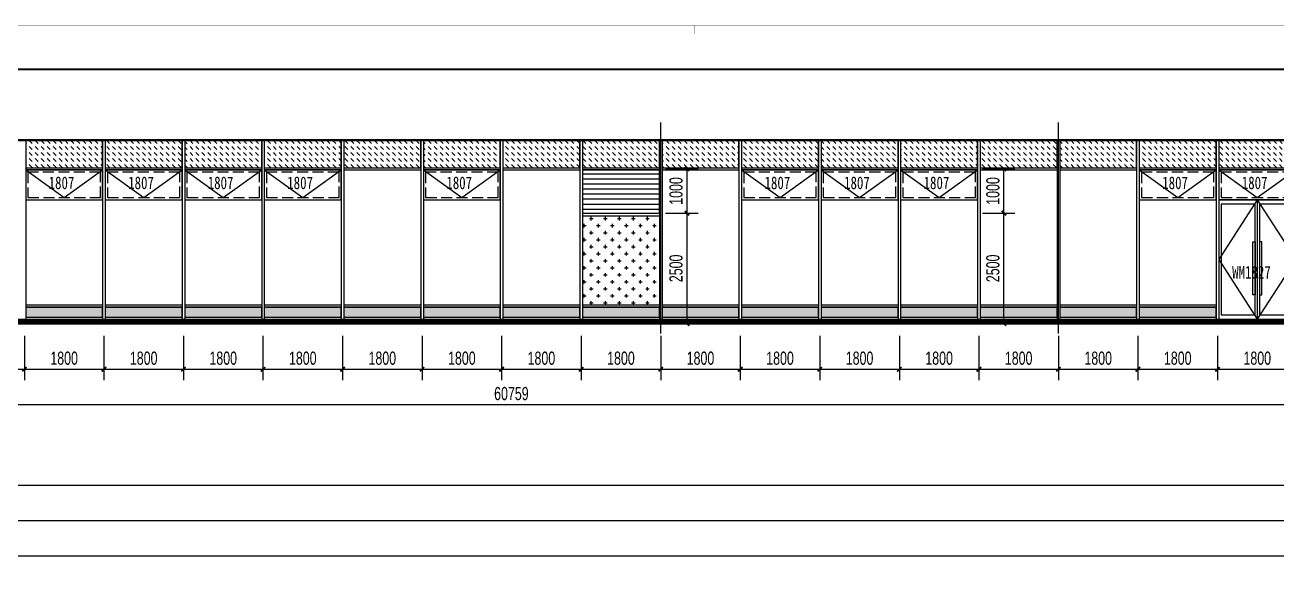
# Model space of a CAD drawing. Extents: x -483182 to 812890, y -390528 to -214858.
# Drawn here: x -372185 to -343855, y -306667 to -294389 of the extents above; entities that cross this region are included whole.
import ezdxf

# ---------------------------------------------------------------- set-up
doc = ezdxf.new("R2010")
doc.units = 0
doc.header["$LTSCALE"] = 1000
doc.header["$MEASUREMENT"] = 0
doc.linetypes.add('DASH', pattern=[0.35, 0.25, -0.1])
for name, color, linetype in [('01-标注_尺寸', 124, 'Continuous'), ('01-标注_轴线坐标', 132, 'Continuous'), ('05-填充_156', 156, 'Continuous'), ('05-填充_168', 168, 'Continuous'), ('05-填充_18', 18, 'Continuous'), ('A-0-图名图例', 2, 'Continuous'), ('A-C_窗', 140, 'Continuous'), ('A-C_门', 150, 'Continuous'), ('E-立面轮廓', 241, 'Continuous'), ('外墙百叶', 162, 'Continuous')]:
    doc.layers.add(name, color=color, linetype=linetype)
doc.layers.add('04-不打印_辅助线', color=165, linetype='Continuous', plot=False)
doc.styles.add('_TCH_AXIS', font='STXIHEI_0.TTF', dxfattribs={"width": 0.75})
doc.styles.add('_TCH_DIM_T3', font='ros.shx', dxfattribs={"width": 0.705882, "bigfont": 'jd.shx'})
doc.styles.get("Standard").update_dxf_attribs({"font": 'STXIHEI_0.TTF', "width": 0.75})
doc.dimstyles.new('_TCH_ARCH&&100', dxfattribs={"dimtxt": 297.5, "dimasz": 100, "dimexe": 250, "dimexo": 300, "dimgap": 100, "dimtad": 1, "dimdec": 0, "dimzin": 0, "dimdsep": 46, "dimtxsty": '_TCH_DIM_T3', "dimblk": 'ARCHTICK', "dimcen": 0.09, "dimclrt": 7, "dimazin": 2, "dimtfac": 1, "dimtdec": 0, "dimtix": 1, "dimtmove": 2, "dimatfit": 3, "dimfxl": 0, "dimtolj": 1, "dimtzin": 0, "dimarcsym": 0})

# ---------------------------------------------------------------- blocks, each defined once
blk = doc.blocks.new('wm1827')
for points in [[(-1735, 0), (5, 0), (5, 2700), (-1735, 2700)], [(-915, 100), (-915, 2600), (-1685, 2600), (-1685, 100)], [(-815, 100), (-45, 100), (-45, 2600), (-815, 2600)], [(-915, 550), (-965, 550), (-965, 1750), (-915, 1750)], [(-815, 550), (-765, 550), (-765, 1750), (-815, 1750)]]:
    blk.add_lwpolyline(points, close=True)
for points in [[(-865, 2700), (-1735, 1350), (-865, 0)], [(-865, 2700), (-865, 0)], [(-865, 2700), (5, 1350), (-865, 0)]]:
    blk.add_lwpolyline(points)
at = {"layer": '04-不打印_辅助线', "style": '_TCH_AXIS', "width": 0.75}
blk.add_text('WM1827', height=285.4, dxfattribs=at).set_placement((-1433, 920))
blk = doc.blocks.new('*U464')
at = {"layer": '05-填充_156'}
h = blk.add_hatch(dxfattribs=at)
h.set_pattern_fill('DASH', color=256, scale=100, angle=315)
h.set_pattern_definition([(315, (17475, 318054.43), (134.703842, -3e-14), [95.25, -95.25])])
h.paths.add_polyline_path([(0, 50), (1740, 50), (1740, 675), (0, 675)])
blk.add_lwpolyline([(0, 50), (1740, 50), (1740, 675), (0, 675)], close=True)
for points in [[(0, 50), (1740, 50)], [(0, 0), (1740, 0)]]:
    blk.add_lwpolyline(points)
blk = doc.blocks.new('kdytu')
at = {"layer": '05-填充_168'}
h = blk.add_hatch(color=256, dxfattribs=at)
h.dxf.hatch_style = 1
h.paths.add_polyline_path([(0, 50), (1740, 50), (1740, 275), (0, 275)])
for points in [[(0, 325), (1740, 325)], [(0, 275), (1740, 275)], [(0, 50), (1740, 50)], [(0, 0), (1740, 0)]]:
    blk.add_lwpolyline(points)
blk.add_lwpolyline([(0, 50), (1740, 50), (1740, 275), (0, 275)], close=True)
blk = doc.blocks.new('*U511')
at = {"layer": 'A-C_窗'}
blk.add_blockref('kdytu', (-870, -162.5), dxfattribs=at)
blk = doc.blocks.new('*U512')
at = {"layer": 'A-C_窗', "color": 0, "linetype": 'ByBlock', "lineweight": -2, "transparency": 16777216}
for p in [(7200, 0), (9000, 0), (10800, 0), (12600, 0), (14400, 0), (16200, 0), (18000, 0), (19800, 0), (21600, 0), (23400, 0), (25200, 0), (27000, 0), (28800, 0), (30600, 0), (32400, 0)]:
    blk.add_blockref('*U511', p, dxfattribs=at)
blk = doc.blocks.new('A$C2E0A5E3B')
blk.add_lwpolyline([(-5, 0), (1735, 0), (1735, 675), (-5, 675)], close=True)
for points in [[(-5, 675), (865, 50)], [(865, 50), (1735, 675)]]:
    blk.add_lwpolyline(points)
at = {"linetype": 'DASH'}
blk.add_lwpolyline([(45, 50), (1685, 50), (1685, 625), (45, 625)], close=True, dxfattribs=at)
at = {"layer": '04-不打印_辅助线', "width": 0.75}
blk.add_text('1807', height=285.4, dxfattribs=at).set_placement((514, 242))
blk = doc.blocks.new('*U521')
at = {"layer": 'A-C_窗'}
blk.add_blockref('A$C2E0A5E3B', (-865, -337.5), dxfattribs=at)
blk = doc.blocks.new('*U522')
at = {"layer": 'A-C_窗', "color": 0, "linetype": 'ByBlock', "lineweight": -2, "transparency": 16777216}
blk.add_blockref('*U521', (0, 0), dxfattribs=at)
blk = doc.blocks.new('*U523')
at = {"layer": 'A-C_窗'}
blk.add_blockref('A$C2E0A5E3B', (-865, -337.5), dxfattribs=at)
blk = doc.blocks.new('*U524')
at = {"layer": 'A-C_窗', "color": 0, "linetype": 'ByBlock', "lineweight": -2, "transparency": 16777216}
for p in [(0, 0), (1800, 0), (3600, 0)]:
    blk.add_blockref('*U523', p, dxfattribs=at)
blk = doc.blocks.new('*U497')
at = {"layer": 'A-C_窗'}
blk.add_blockref('A$C2E0A5E3B', (-865, -337.5), dxfattribs=at)
blk = doc.blocks.new('*U498')
at = {"layer": 'A-C_窗', "color": 0, "linetype": 'ByBlock', "lineweight": -2, "transparency": 16777216}
blk.add_blockref('*U497', (0, 0), dxfattribs=at)
blk = doc.blocks.new('*U499')
at = {"layer": 'A-C_窗'}
blk.add_blockref('A$C2E0A5E3B', (-865, -337.5), dxfattribs=at)
blk = doc.blocks.new('*U500')
at = {"layer": 'A-C_窗', "color": 0, "linetype": 'ByBlock', "lineweight": -2, "transparency": 16777216}
blk.add_blockref('*U499', (0, 0), dxfattribs=at)
blk = doc.blocks.new('*U501')
at = {"layer": 'A-C_窗'}
blk.add_blockref('A$C2E0A5E3B', (-865, -337.5), dxfattribs=at)
blk = doc.blocks.new('*U502')
at = {"layer": 'A-C_窗', "color": 0, "linetype": 'ByBlock', "lineweight": -2, "transparency": 16777216}
blk.add_blockref('*U501', (0, 0), dxfattribs=at)
blk = doc.blocks.new('*U503')
at = {"layer": 'A-C_窗'}
blk.add_blockref('A$C2E0A5E3B', (-865, -337.5), dxfattribs=at)
blk = doc.blocks.new('*U504')
at = {"layer": 'A-C_窗', "color": 0, "linetype": 'ByBlock', "lineweight": -2, "transparency": 16777216}
blk.add_blockref('*U503', (0, 0), dxfattribs=at)
blk = doc.blocks.new('*U505')
at = {"layer": 'A-C_窗'}
blk.add_blockref('A$C2E0A5E3B', (-865, -337.5), dxfattribs=at)
blk = doc.blocks.new('*U506')
at = {"layer": 'A-C_窗', "color": 0, "linetype": 'ByBlock', "lineweight": -2, "transparency": 16777216}
blk.add_blockref('*U505', (0, 0), dxfattribs=at)
blk = doc.blocks.new('*U507')
at = {"layer": 'A-C_窗'}
blk.add_blockref('A$C2E0A5E3B', (-865, -337.5), dxfattribs=at)
blk = doc.blocks.new('*U508')
at = {"layer": 'A-C_窗', "color": 0, "linetype": 'ByBlock', "lineweight": -2, "transparency": 16777216}
blk.add_blockref('*U507', (0, 0), dxfattribs=at)
blk = doc.blocks.new('图框-A1')
for points, const_width in [([(0, 0), (841, 0), (841, 594), (0, 594)], 0.05), ([(766, 584), (25, 584), (25, 10), (766, 10)], 0.5)]:
    blk.add_lwpolyline(points, close=True, dxfattribs=dict(const_width=const_width))
at = {"const_width": 0.05}
blk.add_lwpolyline([(420.5, 594), (420.5, 592)], dxfattribs=at)
blk = doc.blocks.new('_ArchTick')
at = {"color": 0, "linetype": 'ByBlock', "const_width": 0.4}
blk.add_lwpolyline([(-0.5, -0.5), (0.5, 0.5)], dxfattribs=at)
blk = doc.blocks.new('*D1081')
at = {"layer": '01-标注_轴线坐标', "color": 0, "lineweight": -2, "transparency": 16777216}
for p, q in [((-391559, -302115), (-391559, -303224)), ((-330800, -302115), (-330800, -303224)), ((-391559, -302974), (-330800, -302974))]:
    blk.add_line(p, q, dxfattribs=at)
at = {"layer": 'Defpoints', "color": 0, "transparency": 16777216}
for p in [(-391559, -301815), (-330800, -301815), (-330800, -302974)]:
    blk.add_point(p, dxfattribs=at)
at = {"layer": '01-标注_轴线坐标', "color": 0, "lineweight": -2, "transparency": 16777216, "xscale": 100, "yscale": 100, "zscale": 100, "rotation": 180}
blk.add_blockref('_ArchTick', (-391559, -302974), dxfattribs=at)
at = {"layer": '01-标注_轴线坐标', "color": 0, "lineweight": -2, "transparency": 16777216, "xscale": 100, "yscale": 100, "zscale": 100}
blk.add_blockref('_ArchTick', (-330800, -302974), dxfattribs=at)
at = {"layer": '01-标注_轴线坐标', "color": 7, "transparency": 16777216, "insert": (-361179, -302725), "char_height": 297.5, "attachment_point": 5, "style": '_TCH_DIM_T3'}
blk.add_mtext('\\A1;60759', dxfattribs=at)
blk = doc.blocks.new('*D1715')
at = {"layer": '01-标注_尺寸', "color": 0, "lineweight": -2, "transparency": 16777216}
for p, q in [((-345200, -301415), (-345200, -302424)), ((-343400, -301415), (-343400, -302424)), ((-345200, -302174), (-343400, -302174))]:
    blk.add_line(p, q, dxfattribs=at)
at = {"layer": 'Defpoints', "color": 0, "transparency": 16777216}
for p in [(-345200, -301115), (-343400, -301115), (-343400, -302174)]:
    blk.add_point(p, dxfattribs=at)
at = {"layer": '01-标注_尺寸', "color": 0, "lineweight": -2, "transparency": 16777216, "xscale": 100, "yscale": 100, "zscale": 100, "rotation": 180}
blk.add_blockref('_ArchTick', (-345200, -302174), dxfattribs=at)
at = {"layer": '01-标注_尺寸', "color": 0, "lineweight": -2, "transparency": 16777216, "xscale": 100, "yscale": 100, "zscale": 100}
blk.add_blockref('_ArchTick', (-343400, -302174), dxfattribs=at)
at = {"layer": '01-标注_尺寸', "color": 7, "transparency": 16777216, "insert": (-344300, -301925), "char_height": 297.5, "attachment_point": 5, "style": '_TCH_DIM_T3'}
blk.add_mtext('\\A1;1800', dxfattribs=at)
blk = doc.blocks.new('*D1716')
at = {"layer": '01-标注_尺寸', "color": 0, "lineweight": -2, "transparency": 16777216}
for p, q in [((-347000, -301415), (-347000, -302424)), ((-345200, -301415), (-345200, -302424)), ((-347000, -302174), (-345200, -302174))]:
    blk.add_line(p, q, dxfattribs=at)
at = {"layer": 'Defpoints', "color": 0, "transparency": 16777216}
for p in [(-347000, -301115), (-345200, -301115), (-345200, -302174)]:
    blk.add_point(p, dxfattribs=at)
at = {"layer": '01-标注_尺寸', "color": 0, "lineweight": -2, "transparency": 16777216, "xscale": 100, "yscale": 100, "zscale": 100, "rotation": 180}
blk.add_blockref('_ArchTick', (-347000, -302174), dxfattribs=at)
at = {"layer": '01-标注_尺寸', "color": 0, "lineweight": -2, "transparency": 16777216, "xscale": 100, "yscale": 100, "zscale": 100}
blk.add_blockref('_ArchTick', (-345200, -302174), dxfattribs=at)
at = {"layer": '01-标注_尺寸', "color": 7, "transparency": 16777216, "insert": (-346100, -301925), "char_height": 297.5, "attachment_point": 5, "style": '_TCH_DIM_T3'}
blk.add_mtext('\\A1;1800', dxfattribs=at)
blk = doc.blocks.new('*D1717')
at = {"layer": '01-标注_尺寸', "color": 0, "lineweight": -2, "transparency": 16777216}
for p, q in [((-348800, -301415), (-348800, -302424)), ((-347000, -301415), (-347000, -302424)), ((-348800, -302174), (-347000, -302174))]:
    blk.add_line(p, q, dxfattribs=at)
at = {"layer": 'Defpoints', "color": 0, "transparency": 16777216}
for p in [(-348800, -301115), (-347000, -301115), (-347000, -302174)]:
    blk.add_point(p, dxfattribs=at)
at = {"layer": '01-标注_尺寸', "color": 0, "lineweight": -2, "transparency": 16777216, "xscale": 100, "yscale": 100, "zscale": 100, "rotation": 180}
blk.add_blockref('_ArchTick', (-348800, -302174), dxfattribs=at)
at = {"layer": '01-标注_尺寸', "color": 0, "lineweight": -2, "transparency": 16777216, "xscale": 100, "yscale": 100, "zscale": 100}
blk.add_blockref('_ArchTick', (-347000, -302174), dxfattribs=at)
at = {"layer": '01-标注_尺寸', "color": 7, "transparency": 16777216, "insert": (-347900, -301925), "char_height": 297.5, "attachment_point": 5, "style": '_TCH_DIM_T3'}
blk.add_mtext('\\A1;1800', dxfattribs=at)
blk = doc.blocks.new('*D1718')
at = {"layer": '01-标注_尺寸', "color": 0, "lineweight": -2, "transparency": 16777216}
for p, q in [((-350600, -301415), (-350600, -302424)), ((-348800, -301415), (-348800, -302424)), ((-350600, -302174), (-348800, -302174))]:
    blk.add_line(p, q, dxfattribs=at)
at = {"layer": 'Defpoints', "color": 0, "transparency": 16777216}
for p in [(-350600, -301115), (-348800, -301115), (-348800, -302174)]:
    blk.add_point(p, dxfattribs=at)
at = {"layer": '01-标注_尺寸', "color": 0, "lineweight": -2, "transparency": 16777216, "xscale": 100, "yscale": 100, "zscale": 100, "rotation": 180}
blk.add_blockref('_ArchTick', (-350600, -302174), dxfattribs=at)
at = {"layer": '01-标注_尺寸', "color": 0, "lineweight": -2, "transparency": 16777216, "xscale": 100, "yscale": 100, "zscale": 100}
blk.add_blockref('_ArchTick', (-348800, -302174), dxfattribs=at)
at = {"layer": '01-标注_尺寸', "color": 7, "transparency": 16777216, "insert": (-349700, -301925), "char_height": 297.5, "attachment_point": 5, "style": '_TCH_DIM_T3'}
blk.add_mtext('\\A1;1800', dxfattribs=at)
blk = doc.blocks.new('*D1719')
at = {"layer": '01-标注_尺寸', "color": 0, "lineweight": -2, "transparency": 16777216}
for p, q in [((-352400, -301415), (-352400, -302424)), ((-350600, -301415), (-350600, -302424)), ((-352400, -302174), (-350600, -302174))]:
    blk.add_line(p, q, dxfattribs=at)
at = {"layer": 'Defpoints', "color": 0, "transparency": 16777216}
for p in [(-352400, -301115), (-350600, -301115), (-350600, -302174)]:
    blk.add_point(p, dxfattribs=at)
at = {"layer": '01-标注_尺寸', "color": 0, "lineweight": -2, "transparency": 16777216, "xscale": 100, "yscale": 100, "zscale": 100, "rotation": 180}
blk.add_blockref('_ArchTick', (-352400, -302174), dxfattribs=at)
at = {"layer": '01-标注_尺寸', "color": 0, "lineweight": -2, "transparency": 16777216, "xscale": 100, "yscale": 100, "zscale": 100}
blk.add_blockref('_ArchTick', (-350600, -302174), dxfattribs=at)
at = {"layer": '01-标注_尺寸', "color": 7, "transparency": 16777216, "insert": (-351500, -301925), "char_height": 297.5, "attachment_point": 5, "style": '_TCH_DIM_T3'}
blk.add_mtext('\\A1;1800', dxfattribs=at)
blk = doc.blocks.new('*D1720')
at = {"layer": '01-标注_尺寸', "color": 0, "lineweight": -2, "transparency": 16777216}
for p, q in [((-354200, -301415), (-354200, -302424)), ((-352400, -301415), (-352400, -302424)), ((-354200, -302174), (-352400, -302174))]:
    blk.add_line(p, q, dxfattribs=at)
at = {"layer": 'Defpoints', "color": 0, "transparency": 16777216}
for p in [(-354200, -301115), (-352400, -301115), (-352400, -302174)]:
    blk.add_point(p, dxfattribs=at)
at = {"layer": '01-标注_尺寸', "color": 0, "lineweight": -2, "transparency": 16777216, "xscale": 100, "yscale": 100, "zscale": 100, "rotation": 180}
blk.add_blockref('_ArchTick', (-354200, -302174), dxfattribs=at)
at = {"layer": '01-标注_尺寸', "color": 0, "lineweight": -2, "transparency": 16777216, "xscale": 100, "yscale": 100, "zscale": 100}
blk.add_blockref('_ArchTick', (-352400, -302174), dxfattribs=at)
at = {"layer": '01-标注_尺寸', "color": 7, "transparency": 16777216, "insert": (-353300, -301925), "char_height": 297.5, "attachment_point": 5, "style": '_TCH_DIM_T3'}
blk.add_mtext('\\A1;1800', dxfattribs=at)
blk = doc.blocks.new('*D1721')
at = {"layer": '01-标注_尺寸', "color": 0, "lineweight": -2, "transparency": 16777216}
for p, q in [((-356000, -301415), (-356000, -302424)), ((-354200, -301415), (-354200, -302424)), ((-356000, -302174), (-354200, -302174))]:
    blk.add_line(p, q, dxfattribs=at)
at = {"layer": 'Defpoints', "color": 0, "transparency": 16777216}
for p in [(-356000, -301115), (-354200, -301115), (-354200, -302174)]:
    blk.add_point(p, dxfattribs=at)
at = {"layer": '01-标注_尺寸', "color": 0, "lineweight": -2, "transparency": 16777216, "xscale": 100, "yscale": 100, "zscale": 100, "rotation": 180}
blk.add_blockref('_ArchTick', (-356000, -302174), dxfattribs=at)
at = {"layer": '01-标注_尺寸', "color": 0, "lineweight": -2, "transparency": 16777216, "xscale": 100, "yscale": 100, "zscale": 100}
blk.add_blockref('_ArchTick', (-354200, -302174), dxfattribs=at)
at = {"layer": '01-标注_尺寸', "color": 7, "transparency": 16777216, "insert": (-355100, -301925), "char_height": 297.5, "attachment_point": 5, "style": '_TCH_DIM_T3'}
blk.add_mtext('\\A1;1800', dxfattribs=at)
blk = doc.blocks.new('*D1722')
at = {"layer": '01-标注_尺寸', "color": 0, "lineweight": -2, "transparency": 16777216}
for p, q in [((-357800, -301415), (-357800, -302424)), ((-356000, -301415), (-356000, -302424)), ((-357800, -302174), (-356000, -302174))]:
    blk.add_line(p, q, dxfattribs=at)
at = {"layer": 'Defpoints', "color": 0, "transparency": 16777216}
for p in [(-357800, -301115), (-356000, -301115), (-356000, -302174)]:
    blk.add_point(p, dxfattribs=at)
at = {"layer": '01-标注_尺寸', "color": 0, "lineweight": -2, "transparency": 16777216, "xscale": 100, "yscale": 100, "zscale": 100, "rotation": 180}
blk.add_blockref('_ArchTick', (-357800, -302174), dxfattribs=at)
at = {"layer": '01-标注_尺寸', "color": 0, "lineweight": -2, "transparency": 16777216, "xscale": 100, "yscale": 100, "zscale": 100}
blk.add_blockref('_ArchTick', (-356000, -302174), dxfattribs=at)
at = {"layer": '01-标注_尺寸', "color": 7, "transparency": 16777216, "insert": (-356900, -301925), "char_height": 297.5, "attachment_point": 5, "style": '_TCH_DIM_T3'}
blk.add_mtext('\\A1;1800', dxfattribs=at)
blk = doc.blocks.new('*D1723')
at = {"layer": '01-标注_尺寸', "color": 0, "lineweight": -2, "transparency": 16777216}
for p, q in [((-359600, -301415), (-359600, -302424)), ((-357800, -301415), (-357800, -302424)), ((-359600, -302174), (-357800, -302174))]:
    blk.add_line(p, q, dxfattribs=at)
at = {"layer": 'Defpoints', "color": 0, "transparency": 16777216}
for p in [(-359600, -301115), (-357800, -301115), (-357800, -302174)]:
    blk.add_point(p, dxfattribs=at)
at = {"layer": '01-标注_尺寸', "color": 0, "lineweight": -2, "transparency": 16777216, "xscale": 100, "yscale": 100, "zscale": 100, "rotation": 180}
blk.add_blockref('_ArchTick', (-359600, -302174), dxfattribs=at)
at = {"layer": '01-标注_尺寸', "color": 0, "lineweight": -2, "transparency": 16777216, "xscale": 100, "yscale": 100, "zscale": 100}
blk.add_blockref('_ArchTick', (-357800, -302174), dxfattribs=at)
at = {"layer": '01-标注_尺寸', "color": 7, "transparency": 16777216, "insert": (-358700, -301925), "char_height": 297.5, "attachment_point": 5, "style": '_TCH_DIM_T3'}
blk.add_mtext('\\A1;1800', dxfattribs=at)
blk = doc.blocks.new('*D1724')
at = {"layer": '01-标注_尺寸', "color": 0, "lineweight": -2, "transparency": 16777216}
for p, q in [((-361400, -301415), (-361400, -302424)), ((-359600, -301415), (-359600, -302424)), ((-361400, -302174), (-359600, -302174))]:
    blk.add_line(p, q, dxfattribs=at)
at = {"layer": 'Defpoints', "color": 0, "transparency": 16777216}
for p in [(-361400, -301115), (-359600, -301115), (-359600, -302174)]:
    blk.add_point(p, dxfattribs=at)
at = {"layer": '01-标注_尺寸', "color": 0, "lineweight": -2, "transparency": 16777216, "xscale": 100, "yscale": 100, "zscale": 100, "rotation": 180}
blk.add_blockref('_ArchTick', (-361400, -302174), dxfattribs=at)
at = {"layer": '01-标注_尺寸', "color": 0, "lineweight": -2, "transparency": 16777216, "xscale": 100, "yscale": 100, "zscale": 100}
blk.add_blockref('_ArchTick', (-359600, -302174), dxfattribs=at)
at = {"layer": '01-标注_尺寸', "color": 7, "transparency": 16777216, "insert": (-360500, -301925), "char_height": 297.5, "attachment_point": 5, "style": '_TCH_DIM_T3'}
blk.add_mtext('\\A1;1800', dxfattribs=at)
blk = doc.blocks.new('*D1725')
at = {"layer": '01-标注_尺寸', "color": 0, "lineweight": -2, "transparency": 16777216}
for p, q in [((-363200, -301415), (-363200, -302424)), ((-361400, -301415), (-361400, -302424)), ((-363200, -302174), (-361400, -302174))]:
    blk.add_line(p, q, dxfattribs=at)
at = {"layer": 'Defpoints', "color": 0, "transparency": 16777216}
for p in [(-363200, -301115), (-361400, -301115), (-361400, -302174)]:
    blk.add_point(p, dxfattribs=at)
at = {"layer": '01-标注_尺寸', "color": 0, "lineweight": -2, "transparency": 16777216, "xscale": 100, "yscale": 100, "zscale": 100, "rotation": 180}
blk.add_blockref('_ArchTick', (-363200, -302174), dxfattribs=at)
at = {"layer": '01-标注_尺寸', "color": 0, "lineweight": -2, "transparency": 16777216, "xscale": 100, "yscale": 100, "zscale": 100}
blk.add_blockref('_ArchTick', (-361400, -302174), dxfattribs=at)
at = {"layer": '01-标注_尺寸', "color": 7, "transparency": 16777216, "insert": (-362300, -301925), "char_height": 297.5, "attachment_point": 5, "style": '_TCH_DIM_T3'}
blk.add_mtext('\\A1;1800', dxfattribs=at)
blk = doc.blocks.new('*D1726')
at = {"layer": '01-标注_尺寸', "color": 0, "lineweight": -2, "transparency": 16777216}
for p, q in [((-365000, -301415), (-365000, -302424)), ((-363200, -301415), (-363200, -302424)), ((-365000, -302174), (-363200, -302174))]:
    blk.add_line(p, q, dxfattribs=at)
at = {"layer": 'Defpoints', "color": 0, "transparency": 16777216}
for p in [(-365000, -301115), (-363200, -301115), (-363200, -302174)]:
    blk.add_point(p, dxfattribs=at)
at = {"layer": '01-标注_尺寸', "color": 0, "lineweight": -2, "transparency": 16777216, "xscale": 100, "yscale": 100, "zscale": 100, "rotation": 180}
blk.add_blockref('_ArchTick', (-365000, -302174), dxfattribs=at)
at = {"layer": '01-标注_尺寸', "color": 0, "lineweight": -2, "transparency": 16777216, "xscale": 100, "yscale": 100, "zscale": 100}
blk.add_blockref('_ArchTick', (-363200, -302174), dxfattribs=at)
at = {"layer": '01-标注_尺寸', "color": 7, "transparency": 16777216, "insert": (-364100, -301925), "char_height": 297.5, "attachment_point": 5, "style": '_TCH_DIM_T3'}
blk.add_mtext('\\A1;1800', dxfattribs=at)
blk = doc.blocks.new('*D1727')
at = {"layer": '01-标注_尺寸', "color": 0, "lineweight": -2, "transparency": 16777216}
for p, q in [((-366800, -301415), (-366800, -302424)), ((-365000, -301415), (-365000, -302424)), ((-366800, -302174), (-365000, -302174))]:
    blk.add_line(p, q, dxfattribs=at)
at = {"layer": 'Defpoints', "color": 0, "transparency": 16777216}
for p in [(-366800, -301115), (-365000, -301115), (-365000, -302174)]:
    blk.add_point(p, dxfattribs=at)
at = {"layer": '01-标注_尺寸', "color": 0, "lineweight": -2, "transparency": 16777216, "xscale": 100, "yscale": 100, "zscale": 100, "rotation": 180}
blk.add_blockref('_ArchTick', (-366800, -302174), dxfattribs=at)
at = {"layer": '01-标注_尺寸', "color": 0, "lineweight": -2, "transparency": 16777216, "xscale": 100, "yscale": 100, "zscale": 100}
blk.add_blockref('_ArchTick', (-365000, -302174), dxfattribs=at)
at = {"layer": '01-标注_尺寸', "color": 7, "transparency": 16777216, "insert": (-365900, -301925), "char_height": 297.5, "attachment_point": 5, "style": '_TCH_DIM_T3'}
blk.add_mtext('\\A1;1800', dxfattribs=at)
blk = doc.blocks.new('*D1728')
at = {"layer": '01-标注_尺寸', "color": 0, "lineweight": -2, "transparency": 16777216}
for p, q in [((-368600, -301415), (-368600, -302424)), ((-366800, -301415), (-366800, -302424)), ((-368600, -302174), (-366800, -302174))]:
    blk.add_line(p, q, dxfattribs=at)
at = {"layer": 'Defpoints', "color": 0, "transparency": 16777216}
for p in [(-368600, -301115), (-366800, -301115), (-366800, -302174)]:
    blk.add_point(p, dxfattribs=at)
at = {"layer": '01-标注_尺寸', "color": 0, "lineweight": -2, "transparency": 16777216, "xscale": 100, "yscale": 100, "zscale": 100, "rotation": 180}
blk.add_blockref('_ArchTick', (-368600, -302174), dxfattribs=at)
at = {"layer": '01-标注_尺寸', "color": 0, "lineweight": -2, "transparency": 16777216, "xscale": 100, "yscale": 100, "zscale": 100}
blk.add_blockref('_ArchTick', (-366800, -302174), dxfattribs=at)
at = {"layer": '01-标注_尺寸', "color": 7, "transparency": 16777216, "insert": (-367700, -301925), "char_height": 297.5, "attachment_point": 5, "style": '_TCH_DIM_T3'}
blk.add_mtext('\\A1;1800', dxfattribs=at)
blk = doc.blocks.new('*D1729')
at = {"layer": '01-标注_尺寸', "color": 0, "lineweight": -2, "transparency": 16777216}
for p, q in [((-370400, -301415), (-370400, -302424)), ((-368600, -301415), (-368600, -302424)), ((-370400, -302174), (-368600, -302174))]:
    blk.add_line(p, q, dxfattribs=at)
at = {"layer": 'Defpoints', "color": 0, "transparency": 16777216}
for p in [(-370400, -301115), (-368600, -301115), (-368600, -302174)]:
    blk.add_point(p, dxfattribs=at)
at = {"layer": '01-标注_尺寸', "color": 0, "lineweight": -2, "transparency": 16777216, "xscale": 100, "yscale": 100, "zscale": 100, "rotation": 180}
blk.add_blockref('_ArchTick', (-370400, -302174), dxfattribs=at)
at = {"layer": '01-标注_尺寸', "color": 0, "lineweight": -2, "transparency": 16777216, "xscale": 100, "yscale": 100, "zscale": 100}
blk.add_blockref('_ArchTick', (-368600, -302174), dxfattribs=at)
at = {"layer": '01-标注_尺寸', "color": 7, "transparency": 16777216, "insert": (-369500, -301925), "char_height": 297.5, "attachment_point": 5, "style": '_TCH_DIM_T3'}
blk.add_mtext('\\A1;1800', dxfattribs=at)
blk = doc.blocks.new('*D1730')
at = {"layer": '01-标注_尺寸', "color": 0, "lineweight": -2, "transparency": 16777216}
for p, q in [((-372200, -301415), (-372200, -302424)), ((-370400, -301415), (-370400, -302424)), ((-372200, -302174), (-370400, -302174))]:
    blk.add_line(p, q, dxfattribs=at)
at = {"layer": 'Defpoints', "color": 0, "transparency": 16777216}
for p in [(-372200, -301115), (-370400, -301115), (-370400, -302174)]:
    blk.add_point(p, dxfattribs=at)
at = {"layer": '01-标注_尺寸', "color": 0, "lineweight": -2, "transparency": 16777216, "xscale": 100, "yscale": 100, "zscale": 100, "rotation": 180}
blk.add_blockref('_ArchTick', (-372200, -302174), dxfattribs=at)
at = {"layer": '01-标注_尺寸', "color": 0, "lineweight": -2, "transparency": 16777216, "xscale": 100, "yscale": 100, "zscale": 100}
blk.add_blockref('_ArchTick', (-370400, -302174), dxfattribs=at)
at = {"layer": '01-标注_尺寸', "color": 7, "transparency": 16777216, "insert": (-371300, -301925), "char_height": 297.5, "attachment_point": 5, "style": '_TCH_DIM_T3'}
blk.add_mtext('\\A1;1800', dxfattribs=at)
blk = doc.blocks.new('*D1731')
at = {"layer": '01-标注_尺寸', "color": 0, "lineweight": -2, "transparency": 16777216}
for p, q in [((-374000, -301415), (-374000, -302424)), ((-372200, -301415), (-372200, -302424)), ((-374000, -302174), (-372200, -302174))]:
    blk.add_line(p, q, dxfattribs=at)
at = {"layer": 'Defpoints', "color": 0, "transparency": 16777216}
for p in [(-374000, -301115), (-372200, -301115), (-372200, -302174)]:
    blk.add_point(p, dxfattribs=at)
at = {"layer": '01-标注_尺寸', "color": 0, "lineweight": -2, "transparency": 16777216, "xscale": 100, "yscale": 100, "zscale": 100, "rotation": 180}
blk.add_blockref('_ArchTick', (-374000, -302174), dxfattribs=at)
at = {"layer": '01-标注_尺寸', "color": 0, "lineweight": -2, "transparency": 16777216, "xscale": 100, "yscale": 100, "zscale": 100}
blk.add_blockref('_ArchTick', (-372200, -302174), dxfattribs=at)
at = {"layer": '01-标注_尺寸', "color": 7, "transparency": 16777216, "insert": (-373100, -301925), "char_height": 297.5, "attachment_point": 5, "style": '_TCH_DIM_T3'}
blk.add_mtext('\\A1;1800', dxfattribs=at)
blk = doc.blocks.new('*D2048')
at = {"layer": '01-标注_尺寸', "color": 0, "lineweight": -2, "transparency": 16777216}
for p, q in [((-357688, -298642), (-356955, -298642)), ((-357205, -301142), (-357205, -298642)), ((-357688, -301142), (-356955, -301142))]:
    blk.add_line(p, q, dxfattribs=at)
at = {"layer": 'Defpoints', "color": 0, "transparency": 16777216}
for p in [(-357988, -298642), (-357205, -298642), (-357988, -301142)]:
    blk.add_point(p, dxfattribs=at)
at = {"layer": '01-标注_尺寸', "color": 0, "lineweight": -2, "transparency": 16777216, "xscale": 100, "yscale": 100, "zscale": 100}
for p, rotation in [((-357205, -298642), 90), ((-357205, -301142), 270)]:
    blk.add_blockref('_ArchTick', p, dxfattribs=dict(at, rotation=rotation))
at = {"layer": '01-标注_尺寸', "color": 7, "transparency": 16777216, "insert": (-357453, -299892), "char_height": 297.5, "attachment_point": 5, "rotation": 90, "style": '_TCH_DIM_T3'}
blk.add_mtext('\\A1;2500', dxfattribs=at)
blk = doc.blocks.new('*D2049')
at = {"layer": '01-标注_尺寸', "color": 0, "lineweight": -2, "transparency": 16777216}
for p, q in [((-357688, -297642), (-356955, -297642)), ((-357205, -298642), (-357205, -297642)), ((-357688, -298642), (-356955, -298642))]:
    blk.add_line(p, q, dxfattribs=at)
at = {"layer": 'Defpoints', "color": 0, "transparency": 16777216}
for p in [(-357988, -297642), (-357205, -297642), (-357988, -298642)]:
    blk.add_point(p, dxfattribs=at)
at = {"layer": '01-标注_尺寸', "color": 0, "lineweight": -2, "transparency": 16777216, "xscale": 100, "yscale": 100, "zscale": 100}
for p, rotation in [((-357205, -297642), 90), ((-357205, -298642), 270)]:
    blk.add_blockref('_ArchTick', p, dxfattribs=dict(at, rotation=rotation))
at = {"layer": '01-标注_尺寸', "color": 7, "transparency": 16777216, "insert": (-357453, -298142), "char_height": 297.5, "attachment_point": 5, "rotation": 90, "style": '_TCH_DIM_T3'}
blk.add_mtext('\\A1;1000', dxfattribs=at)
blk = doc.blocks.new('*D2050')
at = {"layer": '01-标注_尺寸', "color": 0, "lineweight": -2, "transparency": 16777216}
for p, q in [((-350516, -298642), (-349783, -298642)), ((-350033, -301142), (-350033, -298642)), ((-350516, -301142), (-349783, -301142))]:
    blk.add_line(p, q, dxfattribs=at)
at = {"layer": 'Defpoints', "color": 0, "transparency": 16777216}
for p in [(-350816, -298642), (-350033, -298642), (-350816, -301142)]:
    blk.add_point(p, dxfattribs=at)
at = {"layer": '01-标注_尺寸', "color": 0, "lineweight": -2, "transparency": 16777216, "xscale": 100, "yscale": 100, "zscale": 100}
for p, rotation in [((-350033, -298642), 90), ((-350033, -301142), 270)]:
    blk.add_blockref('_ArchTick', p, dxfattribs=dict(at, rotation=rotation))
at = {"layer": '01-标注_尺寸', "color": 7, "transparency": 16777216, "insert": (-350282, -299892), "char_height": 297.5, "attachment_point": 5, "rotation": 90, "style": '_TCH_DIM_T3'}
blk.add_mtext('\\A1;2500', dxfattribs=at)
blk = doc.blocks.new('*D2051')
at = {"layer": '01-标注_尺寸', "color": 0, "lineweight": -2, "transparency": 16777216}
for p, q in [((-350516, -297642), (-349783, -297642)), ((-350033, -298642), (-350033, -297642)), ((-350516, -298642), (-349783, -298642))]:
    blk.add_line(p, q, dxfattribs=at)
at = {"layer": 'Defpoints', "color": 0, "transparency": 16777216}
for p in [(-350816, -297642), (-350033, -297642), (-350816, -298642)]:
    blk.add_point(p, dxfattribs=at)
at = {"layer": '01-标注_尺寸', "color": 0, "lineweight": -2, "transparency": 16777216, "xscale": 100, "yscale": 100, "zscale": 100}
for p, rotation in [((-350033, -297642), 90), ((-350033, -298642), 270)]:
    blk.add_blockref('_ArchTick', p, dxfattribs=dict(at, rotation=rotation))
at = {"layer": '01-标注_尺寸', "color": 7, "transparency": 16777216, "insert": (-350282, -298142), "char_height": 297.5, "attachment_point": 5, "rotation": 90, "style": '_TCH_DIM_T3'}
blk.add_mtext('\\A1;1000', dxfattribs=at)

msp = doc.modelspace()

# ---------------------------------------------------------------- hatches: boundary and pattern name
at = {"layer": '05-填充_156'}
h = msp.add_hatch(dxfattribs=at)
h.set_pattern_fill('CROSS', color=136, scale=100)
h.set_pattern_definition([(0, (0, 0), (158.75, 158.75), [79.375, -238.125]), (90, (39.69, -39.69), (-158.75, 158.75), [79.375, -238.125])])
h.paths.add_polyline_path([(-359569.9, -298701.9), (-357829.9, -298701.9), (-357829.9, -300716.9), (-359569.9, -300716.9)])
at = {"layer": '外墙百叶'}
h = msp.add_hatch(dxfattribs=at)
h.set_pattern_fill('LINE', color=256, scale=120)
h.set_pattern_definition([(0, (0, 0), (0, 114.3), [])])
h.paths.add_polyline_path([(-359569.9, -298641.9), (-357829.9, -298641.9), (-357829.9, -297666.9), (-359569.9, -297666.9)])

# ---------------------------------------------------------------- linework, layer by layer
msp.add_lwpolyline([(-359569.9, -298641.9), (-357829.9, -298641.9), (-357829.9, -297666.9), (-359569.9, -297666.9)], close=True)
msp.add_lwpolyline([(-359569.9, -298641.9), (-357829.9, -298641.9), (-357829.9, -297666.9), (-359569.9, -297666.9)], close=True)
at = {"layer": '04-不打印_辅助线'}
for p, q in [((-357799.9, -301361.7), (-357799.9, -296591.9)), ((-348799.9, -301361.7), (-348799.9, -296591.9)), ((-391858.9, -301041.9), (-329899.9, -301041.9))]:
    msp.add_line(p, q, dxfattribs=at)
msp.add_lwpolyline([(-391858.9, -301141.9), (-329899.9, -301141.9)], dxfattribs=at)
at = {"layer": '05-填充_18', "const_width": 100}
msp.add_lwpolyline([(-377569.9, -301091.9), (-341569.9, -301091.9)], dxfattribs=at)
at = {"layer": 'A-0-图名图例'}
for p, q in [((-396580, -304791.9), (-322480, -304791.9)), ((-396580, -305591.9), (-322480, -305591.9)), ((-396580, -306391.9), (-322480, -306391.9))]:
    msp.add_line(p, q, dxfattribs=at)
at = {"layer": 'A-C_窗'}
for p, q in [((-372169.9, -296991.9), (-372169.9, -301041.9)), ((-370429.9, -296991.9), (-370429.9, -301041.9)), ((-370369.9, -296991.9), (-370369.9, -301041.9)), ((-368629.9, -296991.9), (-368629.9, -301041.9)), ((-368569.9, -296991.9), (-368569.9, -301041.9)), ((-366829.9, -296991.9), (-366829.9, -301041.9)), ((-366769.9, -296991.9), (-366769.9, -301041.9)), ((-365029.9, -296991.9), (-365029.9, -301041.9)), ((-364969.9, -296991.9), (-364969.9, -301041.9)), ((-363229.9, -296991.9), (-363229.9, -301041.9)), ((-363169.9, -296991.9), (-363169.9, -301041.9)), ((-361429.9, -296991.9), (-361429.9, -301041.9)), ((-361369.9, -296991.9), (-361369.9, -301041.9)), ((-359629.9, -296991.9), (-359629.9, -301041.9)), ((-359569.9, -296991.9), (-359569.9, -301041.9)), ((-357829.9, -296991.9), (-357829.9, -301041.9)), ((-357769.9, -296991.9), (-357769.9, -301041.9)), ((-356029.9, -296991.9), (-356029.9, -301041.9)), ((-355969.9, -296991.9), (-355969.9, -301041.9)), ((-354229.9, -296991.9), (-354229.9, -301041.9)), ((-354169.9, -296991.9), (-354169.9, -301041.9)), ((-352429.9, -296991.9), (-352429.9, -301041.9)), ((-352369.9, -296991.9), (-352369.9, -301041.9)), ((-350629.9, -296991.9), (-350629.9, -301041.9)), ((-350569.9, -296991.9), (-350569.9, -301041.9)), ((-348829.9, -296991.9), (-348829.9, -301041.9)), ((-348769.9, -296991.9), (-348769.9, -301041.9)), ((-347029.9, -296991.9), (-347029.9, -301041.9)), ((-346969.9, -296991.9), (-346969.9, -301041.9)), ((-345229.9, -296991.9), (-345229.9, -301041.9)), ((-345169.9, -296991.9), (-345169.9, -301041.9))]:
    msp.add_line(p, q, dxfattribs=at)
for points in [[(-359569.9, -298641.9), (-357829.9, -298641.9)], [(-359569.9, -298701.9), (-357829.9, -298701.9)]]:
    msp.add_lwpolyline(points, dxfattribs=at)
at = {"layer": 'E-立面轮廓', "const_width": 50}
for points in [[(-329899.9, -301141.9), (-391558.9, -301141.9), (-391558.9, -296991.9), (-329899.9, -296991.9)], [(-329899.9, -301141.9), (-391858.9, -301141.9)]]:
    msp.add_lwpolyline(points, dxfattribs=at)

# ---------------------------------------------------------------- block references
at = {"xscale": 100, "yscale": 100, "zscale": 100}
msp.add_blockref('图框-A1', (-399080, -353791.9), dxfattribs=at)
at = {"layer": 'A-C_窗'}
for name, p in [('*U464', (-372169.9, -297666.9)), ('*U464', (-370369.9, -297666.9)), ('*U464', (-368569.9, -297666.9)), ('*U464', (-366769.9, -297666.9)), ('*U464', (-364969.9, -297666.9)), ('*U464', (-363169.9, -297666.9)), ('*U464', (-361369.9, -297666.9)), ('*U464', (-359569.9, -297666.9)), ('*U464', (-357769.9, -297666.9)), ('*U464', (-355969.9, -297666.9)), ('*U464', (-354169.9, -297666.9)), ('*U464', (-352369.9, -297666.9)), ('*U464', (-350569.9, -297666.9)), ('*U464', (-348769.9, -297666.9)), ('*U464', (-346969.9, -297666.9)), ('*U464', (-345169.9, -297666.9)), ('*U498', (-371299.9, -298004.4)), ('*U500', (-369499.9, -298004.4)), ('*U506', (-367699.9, -298004.4)), ('*U508', (-365899.9, -298004.4)), ('A$C2E0A5E3B', (-363164.9, -298341.9)), ('*U522', (-355099.9, -298004.4)), ('*U502', (-353299.9, -298004.4)), ('*U504', (-351499.9, -298004.4)), ('*U524', (-346099.9, -298004.4)), ('*U512', (-378499.9, -300879.4))]:
    msp.add_blockref(name, p, dxfattribs=at)
at = {"layer": 'A-C_门'}
msp.add_blockref('wm1827', (-343434.9, -301041.9), dxfattribs=at)

# ---------------------------------------------------------------- dimensions: what is measured, and where the dimension line sits
at = {"layer": '01-标注_尺寸'}
for p1, p2, distance, picture, middle in [((-357988.1, -298641.9), (-357988.1, -297641.9), -783.6, '*D2049', (-357453.3, -298141.9)), ((-350816.4, -298641.9), (-350816.4, -297641.9), -783.6, '*D2051', (-350281.6, -298141.9)), ((-357988.1, -301141.9), (-357988.1, -298641.9), -783.6, '*D2048', (-357453.3, -299891.9)), ((-350816.4, -301141.9), (-350816.4, -298641.9), -783.6, '*D2050', (-350281.6, -299891.9)), ((-373999.9, -301115.1), (-372199.9, -301115.1), -1058.9, '*D1731', (-373099.9, -301925.3)), ((-372199.9, -301115.1), (-370399.9, -301115.1), -1058.9, '*D1730', (-371299.9, -301925.3)), ((-370399.9, -301115.1), (-368599.9, -301115.1), -1058.9, '*D1729', (-369499.9, -301925.3)), ((-368599.9, -301115.1), (-366799.9, -301115.1), -1058.9, '*D1728', (-367699.9, -301925.3)), ((-366799.9, -301115.1), (-364999.9, -301115.1), -1058.9, '*D1727', (-365899.9, -301925.3)), ((-364999.9, -301115.1), (-363199.9, -301115.1), -1058.9, '*D1726', (-364099.9, -301925.3)), ((-363199.9, -301115.1), (-361399.9, -301115.1), -1058.9, '*D1725', (-362299.9, -301925.3)), ((-361399.9, -301115.1), (-359599.9, -301115.1), -1058.9, '*D1724', (-360499.9, -301925.3)), ((-359599.9, -301115.1), (-357799.9, -301115.1), -1058.9, '*D1723', (-358699.9, -301925.3)), ((-357799.9, -301115.1), (-355999.9, -301115.1), -1058.9, '*D1722', (-356899.9, -301925.3)), ((-355999.9, -301115.1), (-354199.9, -301115.1), -1058.9, '*D1721', (-355099.9, -301925.3)), ((-354199.9, -301115.1), (-352399.9, -301115.1), -1058.9, '*D1720', (-353299.9, -301925.3)), ((-352399.9, -301115.1), (-350599.9, -301115.1), -1058.9, '*D1719', (-351499.9, -301925.3)), ((-350599.9, -301115.1), (-348799.9, -301115.1), -1058.9, '*D1718', (-349699.9, -301925.3)), ((-348799.9, -301115.1), (-346999.9, -301115.1), -1058.9, '*D1717', (-347899.9, -301925.3)), ((-346999.9, -301115.1), (-345199.9, -301115.1), -1058.9, '*D1716', (-346099.9, -301925.3)), ((-345199.9, -301115.1), (-343399.9, -301115.1), -1058.9, '*D1715', (-344299.9, -301925.3))]:
    dim = msp.add_aligned_dim(p1=p1, p2=p2, distance=distance, dimstyle='_TCH_ARCH&&100', dxfattribs=at)
    dim.commit()
    dim.dimension.update_dxf_attribs({"geometry": picture, "text_midpoint": middle})
at = {"layer": '01-标注_轴线坐标'}
dim = msp.add_aligned_dim(p1=(-391558.9, -301814.7), p2=(-330799.9, -301814.7), distance=-1159.3, dimstyle='_TCH_ARCH&&100', dxfattribs=at)
dim.commit()
dim.dimension.update_dxf_attribs({"geometry": '*D1081', "text_midpoint": (-361179.4, -302725.3)})

doc.saveas('drawing.dxf')
